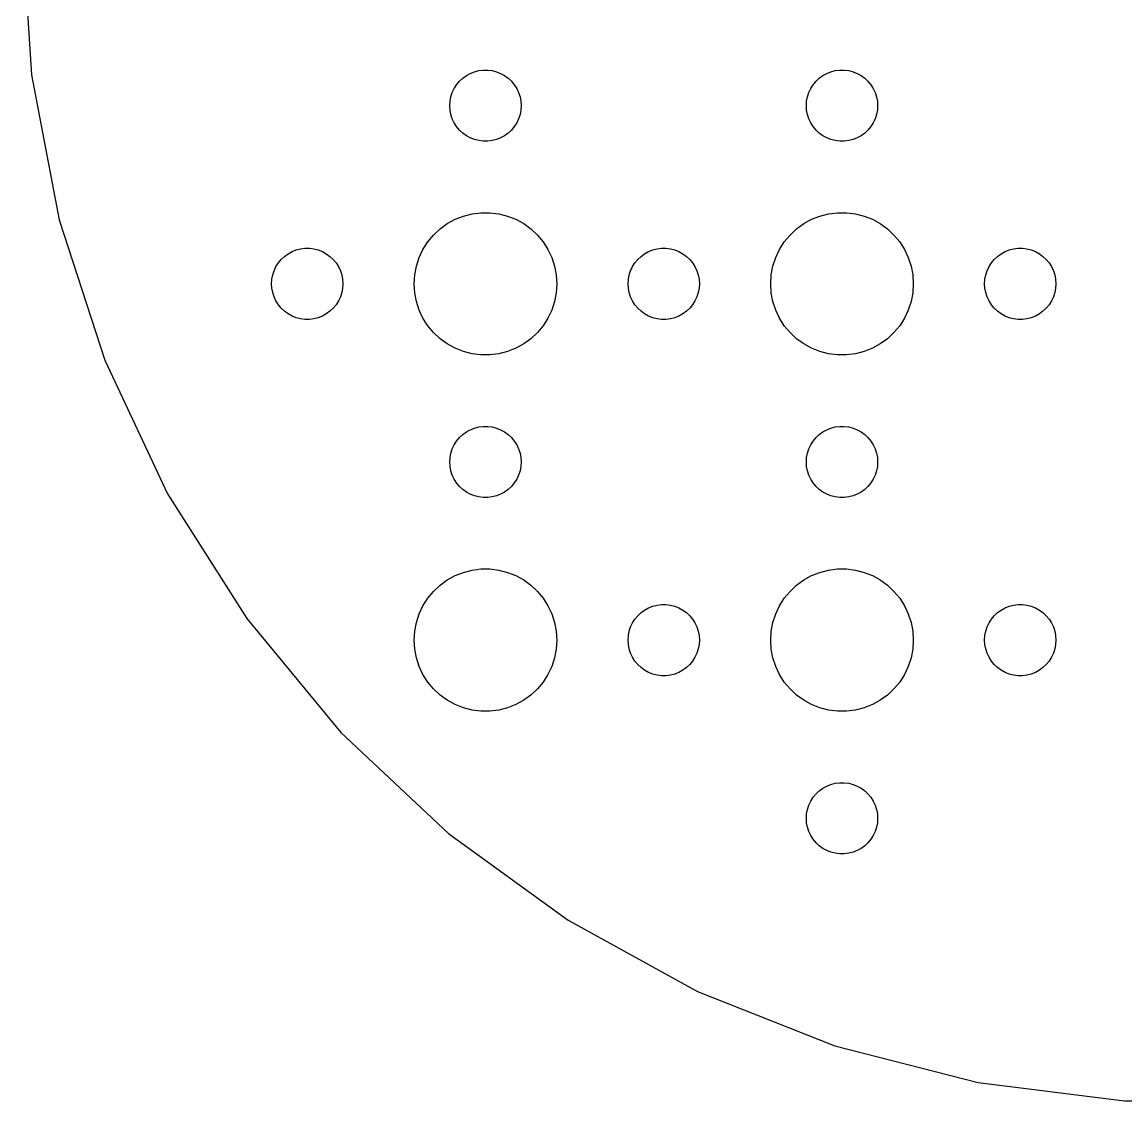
# Model space of a CAD drawing. Header units: metres. Extents: x -49 to 49, y -49 to 159.
# Drawn here: x -49.5 to -3.05, y 60.6 to 106.02 of the extents above; entities that cross this region are included whole.
import ezdxf

# ---------------------------------------------------------------- set-up
doc = ezdxf.new("R2010")
doc.units = ezdxf.units.M

msp = doc.modelspace()

# ---------------------------------------------------------------- linework, layer by layer
for p, q in [((-49.4967, 110), (-49.1064, 103.796)), ((-49.1064, 103.796), (-47.9417, 97.6907)), ((-31.0934, 103.527), (-30.9561, 103.656)), ((-30.9561, 103.656), (-30.8037, 103.766)), ((-30.8037, 103.766), (-30.6387, 103.857)), ((-30.6387, 103.857), (-30.4635, 103.927)), ((-30.4635, 103.927), (-30.2811, 103.973)), ((-30.2811, 103.973), (-30.0942, 103.997)), ((-30.0942, 103.997), (-29.9058, 103.997)), ((-29.9058, 103.997), (-29.7189, 103.973)), ((-29.7189, 103.973), (-29.5365, 103.927)), ((-29.5365, 103.927), (-29.3613, 103.857)), ((-29.3613, 103.857), (-29.1963, 103.766)), ((-29.1963, 103.766), (-29.0439, 103.656)), ((-29.0439, 103.656), (-28.9065, 103.527)), ((-16.0934, 103.527), (-15.9561, 103.656)), ((-15.9561, 103.656), (-15.8037, 103.766)), ((-15.8037, 103.766), (-15.6387, 103.857)), ((-15.6387, 103.857), (-15.4635, 103.927)), ((-15.4635, 103.927), (-15.2811, 103.973)), ((-15.2811, 103.973), (-15.0942, 103.997)), ((-15.0942, 103.997), (-14.9058, 103.997)), ((-14.9058, 103.997), (-14.7189, 103.973)), ((-14.7189, 103.973), (-14.5365, 103.927)), ((-14.5365, 103.927), (-14.3613, 103.857)), ((-14.3613, 103.857), (-14.1963, 103.766)), ((-14.1963, 103.766), (-14.0439, 103.656)), ((-14.0439, 103.656), (-13.9065, 103.527)), ((-31.3947, 103.052), (-31.3145, 103.223)), ((-31.3145, 103.223), (-31.2135, 103.382)), ((-31.2135, 103.382), (-31.0934, 103.527)), ((-28.9065, 103.527), (-28.7865, 103.382)), ((-28.7865, 103.382), (-28.6855, 103.223)), ((-28.6855, 103.223), (-28.6053, 103.052)), ((-16.3947, 103.052), (-16.3145, 103.223)), ((-16.3145, 103.223), (-16.2135, 103.382)), ((-16.2135, 103.382), (-16.0934, 103.527)), ((-13.9065, 103.527), (-13.7865, 103.382)), ((-13.7865, 103.382), (-13.6855, 103.223)), ((-13.6855, 103.223), (-13.6053, 103.052)), ((-31.5, 102.5), (-31.4882, 102.688)), ((-31.4882, 102.688), (-31.4529, 102.873)), ((-31.4529, 102.873), (-31.3947, 103.052)), ((-28.6053, 103.052), (-28.5471, 102.873)), ((-28.5471, 102.873), (-28.5118, 102.688)), ((-28.5118, 102.688), (-28.5, 102.5)), ((-16.5, 102.5), (-16.4882, 102.688)), ((-16.4882, 102.688), (-16.4529, 102.873)), ((-16.4529, 102.873), (-16.3947, 103.052)), ((-13.6053, 103.052), (-13.5471, 102.873)), ((-13.5471, 102.873), (-13.5118, 102.688)), ((-13.5118, 102.688), (-13.5, 102.5)), ((-31.4882, 102.312), (-31.5, 102.5)), ((-31.4529, 102.127), (-31.4882, 102.312)), ((-28.5118, 102.312), (-28.5471, 102.127)), ((-28.5, 102.5), (-28.5118, 102.312)), ((-16.4882, 102.312), (-16.5, 102.5)), ((-16.4529, 102.127), (-16.4882, 102.312)), ((-13.5118, 102.312), (-13.5471, 102.127)), ((-13.5, 102.5), (-13.5118, 102.312)), ((-31.3947, 101.948), (-31.4529, 102.127)), ((-31.3145, 101.777), (-31.3947, 101.948)), ((-31.2135, 101.618), (-31.3145, 101.777)), ((-28.6855, 101.777), (-28.7865, 101.618)), ((-28.6053, 101.948), (-28.6855, 101.777)), ((-28.5471, 102.127), (-28.6053, 101.948)), ((-16.3947, 101.948), (-16.4529, 102.127)), ((-16.3145, 101.777), (-16.3947, 101.948)), ((-16.2135, 101.618), (-16.3145, 101.777)), ((-13.6855, 101.777), (-13.7865, 101.618)), ((-13.6053, 101.948), (-13.6855, 101.777)), ((-13.5471, 102.127), (-13.6053, 101.948)), ((-31.0934, 101.473), (-31.2135, 101.618)), ((-30.9561, 101.344), (-31.0934, 101.473)), ((-30.8037, 101.234), (-30.9561, 101.344)), ((-29.0439, 101.344), (-29.1963, 101.234)), ((-28.9065, 101.473), (-29.0439, 101.344)), ((-28.7865, 101.618), (-28.9065, 101.473)), ((-16.0934, 101.473), (-16.2135, 101.618)), ((-15.9561, 101.344), (-16.0934, 101.473)), ((-15.8037, 101.234), (-15.9561, 101.344)), ((-14.0439, 101.344), (-14.1963, 101.234)), ((-13.9065, 101.473), (-14.0439, 101.344)), ((-13.7865, 101.618), (-13.9065, 101.473)), ((-30.6387, 101.143), (-30.8037, 101.234)), ((-30.4635, 101.073), (-30.6387, 101.143)), ((-30.2811, 101.027), (-30.4635, 101.073)), ((-30.0942, 101.003), (-30.2811, 101.027)), ((-29.9058, 101.003), (-30.0942, 101.003)), ((-29.7189, 101.027), (-29.9058, 101.003)), ((-29.5365, 101.073), (-29.7189, 101.027)), ((-29.3613, 101.143), (-29.5365, 101.073)), ((-29.1963, 101.234), (-29.3613, 101.143)), ((-15.6387, 101.143), (-15.8037, 101.234)), ((-15.4635, 101.073), (-15.6387, 101.143)), ((-15.2811, 101.027), (-15.4635, 101.073)), ((-15.0942, 101.003), (-15.2811, 101.027)), ((-14.9058, 101.003), (-15.0942, 101.003)), ((-14.7189, 101.027), (-14.9058, 101.003)), ((-14.5365, 101.073), (-14.7189, 101.027)), ((-14.3613, 101.143), (-14.5365, 101.073)), ((-14.1963, 101.234), (-14.3613, 101.143)), ((-47.9417, 97.6907), (-46.0209, 91.7791)), ((-31.9123, 97.3116), (-31.6075, 97.533)), ((-31.6075, 97.533), (-31.2773, 97.7145)), ((-31.2773, 97.7145), (-30.927, 97.8532)), ((-30.927, 97.8532), (-30.5621, 97.9469)), ((-30.5621, 97.9469), (-30.1884, 97.9941)), ((-30.1884, 97.9941), (-29.8116, 97.9941)), ((-29.8116, 97.9941), (-29.4379, 97.9469)), ((-29.4379, 97.9469), (-29.0729, 97.8532)), ((-29.0729, 97.8532), (-28.7227, 97.7145)), ((-28.7227, 97.7145), (-28.3925, 97.533)), ((-28.3925, 97.533), (-28.0877, 97.3116)), ((-16.9123, 97.3116), (-16.6075, 97.533)), ((-16.6075, 97.533), (-16.2773, 97.7145)), ((-16.2773, 97.7145), (-15.927, 97.8532)), ((-15.927, 97.8532), (-15.5621, 97.9469)), ((-15.5621, 97.9469), (-15.1884, 97.9941)), ((-15.1884, 97.9941), (-14.8116, 97.9941)), ((-14.8116, 97.9941), (-14.4379, 97.9469)), ((-14.4379, 97.9469), (-14.0729, 97.8532)), ((-14.0729, 97.8532), (-13.7227, 97.7145)), ((-13.7227, 97.7145), (-13.3925, 97.533)), ((-13.3925, 97.533), (-13.0877, 97.3116)), ((-32.1869, 97.0536), (-31.9123, 97.3116)), ((-28.0877, 97.3116), (-27.8131, 97.0536)), ((-17.1869, 97.0536), (-16.9123, 97.3116)), ((-13.0877, 97.3116), (-12.8131, 97.0536)), ((-32.6289, 96.4453), (-32.427, 96.7634)), ((-32.427, 96.7634), (-32.1869, 97.0536)), ((-27.8131, 97.0536), (-27.5729, 96.7634)), ((-27.5729, 96.7634), (-27.3711, 96.4453)), ((-17.6289, 96.4453), (-17.427, 96.7634)), ((-17.427, 96.7634), (-17.1869, 97.0536)), ((-12.8131, 97.0536), (-12.5729, 96.7634)), ((-12.5729, 96.7634), (-12.3711, 96.4453)), ((-38.5934, 96.0268), (-38.4561, 96.1558)), ((-38.4561, 96.1558), (-38.3037, 96.2665)), ((-38.3037, 96.2665), (-38.1387, 96.3573)), ((-38.1387, 96.3573), (-37.9635, 96.4266)), ((-37.9635, 96.4266), (-37.7811, 96.4734)), ((-37.7811, 96.4734), (-37.5942, 96.4971)), ((-37.5942, 96.4971), (-37.4058, 96.4971)), ((-37.4058, 96.4971), (-37.2189, 96.4734)), ((-37.2189, 96.4734), (-37.0365, 96.4266)), ((-37.0365, 96.4266), (-36.8613, 96.3573)), ((-36.8613, 96.3573), (-36.6963, 96.2665)), ((-36.6963, 96.2665), (-36.5439, 96.1558)), ((-36.5439, 96.1558), (-36.4065, 96.0268)), ((-32.7893, 96.1044), (-32.6289, 96.4453)), ((-27.3711, 96.4453), (-27.2107, 96.1044)), ((-23.5934, 96.0268), (-23.4561, 96.1558)), ((-23.4561, 96.1558), (-23.3037, 96.2665)), ((-23.3037, 96.2665), (-23.1387, 96.3573)), ((-23.1387, 96.3573), (-22.9635, 96.4266)), ((-22.9635, 96.4266), (-22.7811, 96.4734)), ((-22.7811, 96.4734), (-22.5942, 96.4971)), ((-22.5942, 96.4971), (-22.4058, 96.4971)), ((-22.4058, 96.4971), (-22.2189, 96.4734)), ((-22.2189, 96.4734), (-22.0365, 96.4266)), ((-22.0365, 96.4266), (-21.8613, 96.3573)), ((-21.8613, 96.3573), (-21.6963, 96.2665)), ((-21.6963, 96.2665), (-21.5439, 96.1558)), ((-21.5439, 96.1558), (-21.4065, 96.0268)), ((-17.7893, 96.1044), (-17.6289, 96.4453)), ((-12.3711, 96.4453), (-12.2107, 96.1044)), ((-8.59344, 96.0268), (-8.45613, 96.1558)), ((-8.45613, 96.1558), (-8.30373, 96.2665)), ((-8.30373, 96.2665), (-8.13866, 96.3573)), ((-8.13866, 96.3573), (-7.96352, 96.4266)), ((-7.96352, 96.4266), (-7.78107, 96.4734)), ((-7.78107, 96.4734), (-7.59418, 96.4971)), ((-7.59418, 96.4971), (-7.40581, 96.4971)), ((-7.40581, 96.4971), (-7.21892, 96.4734)), ((-7.21892, 96.4734), (-7.03647, 96.4266)), ((-7.03647, 96.4266), (-6.86133, 96.3573)), ((-6.86133, 96.3573), (-6.69626, 96.2665)), ((-6.69626, 96.2665), (-6.54385, 96.1558)), ((-6.54385, 96.1558), (-6.40654, 96.0268)), ((-38.8947, 95.5522), (-38.8145, 95.7226)), ((-38.8145, 95.7226), (-38.7135, 95.8817)), ((-38.7135, 95.8817), (-38.5934, 96.0268)), ((-36.4065, 96.0268), (-36.2865, 95.8817)), ((-36.2865, 95.8817), (-36.1855, 95.7226)), ((-36.1855, 95.7226), (-36.1053, 95.5522)), ((-32.9763, 95.376), (-32.9057, 95.7461)), ((-32.9057, 95.7461), (-32.7893, 96.1044)), ((-27.2107, 96.1044), (-27.0942, 95.7461)), ((-27.0942, 95.7461), (-27.0237, 95.376)), ((-23.8947, 95.5522), (-23.8145, 95.7226)), ((-23.8145, 95.7226), (-23.7135, 95.8817)), ((-23.7135, 95.8817), (-23.5934, 96.0268)), ((-21.4065, 96.0268), (-21.2865, 95.8817)), ((-21.2865, 95.8817), (-21.1855, 95.7226)), ((-21.1855, 95.7226), (-21.1053, 95.5522)), ((-17.9763, 95.376), (-17.9057, 95.7461)), ((-17.9057, 95.7461), (-17.7893, 96.1044)), ((-12.2107, 96.1044), (-12.0942, 95.7461)), ((-12.0942, 95.7461), (-12.0237, 95.376)), ((-8.89465, 95.5522), (-8.81445, 95.7226)), ((-8.81445, 95.7226), (-8.71352, 95.8817)), ((-8.71352, 95.8817), (-8.59344, 96.0268)), ((-6.40654, 96.0268), (-6.28647, 95.8817)), ((-6.28647, 95.8817), (-6.18553, 95.7226)), ((-6.18553, 95.7226), (-6.10533, 95.5522)), ((-38.9882, 95.188), (-38.9529, 95.373)), ((-38.9529, 95.373), (-38.8947, 95.5522)), ((-36.1053, 95.5522), (-36.0471, 95.373)), ((-36.0471, 95.373), (-36.0118, 95.188)), ((-33, 95), (-32.9763, 95.376)), ((-27.0237, 95.376), (-27, 95)), ((-23.9882, 95.188), (-23.9529, 95.373)), ((-23.9529, 95.373), (-23.8947, 95.5522)), ((-21.1053, 95.5522), (-21.0471, 95.373)), ((-21.0471, 95.373), (-21.0118, 95.188)), ((-18, 95), (-17.9763, 95.376)), ((-12.0237, 95.376), (-12, 95)), ((-8.98816, 95.188), (-8.95287, 95.373)), ((-8.95287, 95.373), (-8.89465, 95.5522)), ((-6.10533, 95.5522), (-6.04712, 95.373)), ((-6.04712, 95.373), (-6.01183, 95.188)), ((-39, 95), (-38.9882, 95.188)), ((-38.9882, 94.812), (-39, 95)), ((-38.9529, 94.627), (-38.9882, 94.812)), ((-36.0118, 94.812), (-36.0471, 94.627)), ((-36.0118, 95.188), (-36, 95)), ((-36, 95), (-36.0118, 94.812)), ((-32.9763, 94.624), (-33, 95)), ((-27, 95), (-27.0237, 94.624)), ((-24, 95), (-23.9882, 95.188)), ((-23.9882, 94.812), (-24, 95)), ((-23.9529, 94.627), (-23.9882, 94.812)), ((-21.0118, 94.812), (-21.0471, 94.627)), ((-21.0118, 95.188), (-21, 95)), ((-21, 95), (-21.0118, 94.812)), ((-17.9763, 94.624), (-18, 95)), ((-12, 95), (-12.0237, 94.624)), ((-9, 95), (-8.98816, 95.188)), ((-8.98816, 94.812), (-9, 95)), ((-8.95287, 94.627), (-8.98816, 94.812)), ((-6.01183, 94.812), (-6.04712, 94.627)), ((-6.01183, 95.188), (-6, 95)), ((-6, 95), (-6.01183, 94.812)), ((-38.8947, 94.4478), (-38.9529, 94.627)), ((-38.8145, 94.2774), (-38.8947, 94.4478)), ((-36.1053, 94.4478), (-36.1855, 94.2774)), ((-36.0471, 94.627), (-36.1053, 94.4478)), ((-32.9057, 94.2539), (-32.9763, 94.624)), ((-27.0237, 94.624), (-27.0942, 94.2539)), ((-23.8947, 94.4478), (-23.9529, 94.627)), ((-23.8145, 94.2774), (-23.8947, 94.4478)), ((-21.1053, 94.4478), (-21.1855, 94.2774)), ((-21.0471, 94.627), (-21.1053, 94.4478)), ((-17.9057, 94.2539), (-17.9763, 94.624)), ((-12.0237, 94.624), (-12.0942, 94.2539)), ((-8.89465, 94.4478), (-8.95287, 94.627)), ((-8.81445, 94.2774), (-8.89465, 94.4478)), ((-6.10533, 94.4478), (-6.18553, 94.2774)), ((-6.04712, 94.627), (-6.10533, 94.4478)), ((-38.7135, 94.1183), (-38.8145, 94.2774)), ((-38.5934, 93.9732), (-38.7135, 94.1183)), ((-38.4561, 93.8442), (-38.5934, 93.9732)), ((-38.3037, 93.7335), (-38.4561, 93.8442)), ((-36.5439, 93.8442), (-36.6963, 93.7335)), ((-36.4065, 93.9732), (-36.5439, 93.8442)), ((-36.2865, 94.1183), (-36.4065, 93.9732)), ((-36.1855, 94.2774), (-36.2865, 94.1183)), ((-32.7893, 93.8956), (-32.9057, 94.2539)), ((-32.6289, 93.5547), (-32.7893, 93.8956)), ((-27.2107, 93.8956), (-27.3711, 93.5547)), ((-27.0942, 94.2539), (-27.2107, 93.8956)), ((-23.7135, 94.1183), (-23.8145, 94.2774)), ((-23.5934, 93.9732), (-23.7135, 94.1183)), ((-23.4561, 93.8442), (-23.5934, 93.9732)), ((-23.3037, 93.7335), (-23.4561, 93.8442)), ((-21.5439, 93.8442), (-21.6963, 93.7335)), ((-21.4065, 93.9732), (-21.5439, 93.8442)), ((-21.2865, 94.1183), (-21.4065, 93.9732)), ((-21.1855, 94.2774), (-21.2865, 94.1183)), ((-17.7893, 93.8956), (-17.9057, 94.2539)), ((-17.6289, 93.5547), (-17.7893, 93.8956)), ((-12.2107, 93.8956), (-12.3711, 93.5547)), ((-12.0942, 94.2539), (-12.2107, 93.8956)), ((-8.71352, 94.1183), (-8.81445, 94.2774)), ((-8.59344, 93.9732), (-8.71352, 94.1183)), ((-8.45613, 93.8442), (-8.59344, 93.9732)), ((-8.30373, 93.7335), (-8.45613, 93.8442)), ((-6.54385, 93.8442), (-6.69626, 93.7335)), ((-6.40654, 93.9732), (-6.54385, 93.8442)), ((-6.28647, 94.1183), (-6.40654, 93.9732)), ((-6.18553, 94.2774), (-6.28647, 94.1183)), ((-38.1387, 93.6428), (-38.3037, 93.7335)), ((-37.9635, 93.5734), (-38.1387, 93.6428)), ((-37.7811, 93.5266), (-37.9635, 93.5734)), ((-37.5942, 93.503), (-37.7811, 93.5266)), ((-37.4058, 93.503), (-37.5942, 93.503)), ((-37.2189, 93.5266), (-37.4058, 93.503)), ((-37.0365, 93.5734), (-37.2189, 93.5266)), ((-36.8613, 93.6428), (-37.0365, 93.5734)), ((-36.6963, 93.7335), (-36.8613, 93.6428)), ((-32.427, 93.2366), (-32.6289, 93.5547)), ((-27.3711, 93.5547), (-27.5729, 93.2366)), ((-23.1387, 93.6428), (-23.3037, 93.7335)), ((-22.9635, 93.5734), (-23.1387, 93.6428)), ((-22.7811, 93.5266), (-22.9635, 93.5734)), ((-22.5942, 93.503), (-22.7811, 93.5266)), ((-22.4058, 93.503), (-22.5942, 93.503)), ((-22.2189, 93.5266), (-22.4058, 93.503)), ((-22.0365, 93.5734), (-22.2189, 93.5266)), ((-21.8613, 93.6428), (-22.0365, 93.5734)), ((-21.6963, 93.7335), (-21.8613, 93.6428)), ((-17.427, 93.2366), (-17.6289, 93.5547)), ((-12.3711, 93.5547), (-12.5729, 93.2366)), ((-8.13866, 93.6428), (-8.30373, 93.7335)), ((-7.96352, 93.5734), (-8.13866, 93.6428)), ((-7.78107, 93.5266), (-7.96352, 93.5734)), ((-7.59418, 93.503), (-7.78107, 93.5266)), ((-7.40581, 93.503), (-7.59418, 93.503)), ((-7.21892, 93.5266), (-7.40581, 93.503)), ((-7.03647, 93.5734), (-7.21892, 93.5266)), ((-6.86133, 93.6428), (-7.03647, 93.5734)), ((-6.69626, 93.7335), (-6.86133, 93.6428)), ((-32.1869, 92.9464), (-32.427, 93.2366)), ((-31.9123, 92.6885), (-32.1869, 92.9464)), ((-27.8131, 92.9464), (-28.0877, 92.6885)), ((-27.5729, 93.2366), (-27.8131, 92.9464)), ((-17.1869, 92.9464), (-17.427, 93.2366)), ((-16.9123, 92.6885), (-17.1869, 92.9464)), ((-12.8131, 92.9464), (-13.0877, 92.6885)), ((-12.5729, 93.2366), (-12.8131, 92.9464)), ((-31.6075, 92.467), (-31.9123, 92.6885)), ((-31.2773, 92.2855), (-31.6075, 92.467)), ((-28.3925, 92.467), (-28.7227, 92.2855)), ((-28.0877, 92.6885), (-28.3925, 92.467)), ((-16.6075, 92.467), (-16.9123, 92.6885)), ((-16.2773, 92.2855), (-16.6075, 92.467)), ((-13.3925, 92.467), (-13.7227, 92.2855)), ((-13.0877, 92.6885), (-13.3925, 92.467)), ((-30.927, 92.1468), (-31.2773, 92.2855)), ((-30.5621, 92.0531), (-30.927, 92.1468)), ((-30.1884, 92.0059), (-30.5621, 92.0531)), ((-29.8116, 92.0059), (-30.1884, 92.0059)), ((-29.4379, 92.0531), (-29.8116, 92.0059)), ((-29.0729, 92.1468), (-29.4379, 92.0531)), ((-28.7227, 92.2855), (-29.0729, 92.1468)), ((-15.927, 92.1468), (-16.2773, 92.2855)), ((-15.5621, 92.0531), (-15.927, 92.1468)), ((-15.1884, 92.0059), (-15.5621, 92.0531)), ((-14.8116, 92.0059), (-15.1884, 92.0059)), ((-14.4379, 92.0531), (-14.8116, 92.0059)), ((-14.0729, 92.1468), (-14.4379, 92.0531)), ((-13.7227, 92.2855), (-14.0729, 92.1468)), ((-46.0209, 91.7791), (-43.3743, 86.1548)), ((-30.9561, 88.6558), (-30.8037, 88.7665)), ((-30.8037, 88.7665), (-30.6387, 88.8573)), ((-30.6387, 88.8573), (-30.4635, 88.9266)), ((-30.4635, 88.9266), (-30.2811, 88.9734)), ((-30.2811, 88.9734), (-30.0942, 88.997)), ((-30.0942, 88.997), (-29.9058, 88.997)), ((-29.9058, 88.997), (-29.7189, 88.9734)), ((-29.7189, 88.9734), (-29.5365, 88.9266)), ((-29.5365, 88.9266), (-29.3613, 88.8573)), ((-29.3613, 88.8573), (-29.1963, 88.7665)), ((-29.1963, 88.7665), (-29.0439, 88.6558)), ((-15.9561, 88.6558), (-15.8037, 88.7665)), ((-15.8037, 88.7665), (-15.6387, 88.8573)), ((-15.6387, 88.8573), (-15.4635, 88.9266)), ((-15.4635, 88.9266), (-15.2811, 88.9734)), ((-15.2811, 88.9734), (-15.0942, 88.997)), ((-15.0942, 88.997), (-14.9058, 88.997)), ((-14.9058, 88.997), (-14.7189, 88.9734)), ((-14.7189, 88.9734), (-14.5365, 88.9266)), ((-14.5365, 88.9266), (-14.3613, 88.8573)), ((-14.3613, 88.8573), (-14.1963, 88.7665)), ((-14.1963, 88.7665), (-14.0439, 88.6558)), ((-31.3145, 88.2226), (-31.2135, 88.3817)), ((-31.2135, 88.3817), (-31.0934, 88.5268)), ((-31.0934, 88.5268), (-30.9561, 88.6558)), ((-29.0439, 88.6558), (-28.9065, 88.5268)), ((-28.9065, 88.5268), (-28.7865, 88.3817)), ((-28.7865, 88.3817), (-28.6855, 88.2226)), ((-16.3145, 88.2226), (-16.2135, 88.3817)), ((-16.2135, 88.3817), (-16.0934, 88.5268)), ((-16.0934, 88.5268), (-15.9561, 88.6558)), ((-14.0439, 88.6558), (-13.9065, 88.5268)), ((-13.9065, 88.5268), (-13.7865, 88.3817)), ((-13.7865, 88.3817), (-13.6855, 88.2226)), ((-31.4882, 87.688), (-31.4529, 87.873)), ((-31.4529, 87.873), (-31.3947, 88.0522)), ((-31.3947, 88.0522), (-31.3145, 88.2226)), ((-28.6855, 88.2226), (-28.6053, 88.0522)), ((-28.6053, 88.0522), (-28.5471, 87.873)), ((-28.5471, 87.873), (-28.5118, 87.688)), ((-16.4882, 87.688), (-16.4529, 87.873)), ((-16.4529, 87.873), (-16.3947, 88.0522)), ((-16.3947, 88.0522), (-16.3145, 88.2226)), ((-13.6855, 88.2226), (-13.6053, 88.0522)), ((-13.6053, 88.0522), (-13.5471, 87.873)), ((-13.5471, 87.873), (-13.5118, 87.688)), ((-31.5, 87.5), (-31.4882, 87.688)), ((-31.4882, 87.312), (-31.5, 87.5)), ((-28.5118, 87.688), (-28.5, 87.5)), ((-28.5, 87.5), (-28.5118, 87.312)), ((-16.5, 87.5), (-16.4882, 87.688)), ((-16.4882, 87.312), (-16.5, 87.5)), ((-13.5118, 87.688), (-13.5, 87.5)), ((-13.5, 87.5), (-13.5118, 87.312)), ((-31.4529, 87.127), (-31.4882, 87.312)), ((-31.3947, 86.9478), (-31.4529, 87.127)), ((-31.3145, 86.7774), (-31.3947, 86.9478)), ((-28.6053, 86.9478), (-28.6855, 86.7774)), ((-28.5471, 87.127), (-28.6053, 86.9478)), ((-28.5118, 87.312), (-28.5471, 87.127)), ((-16.4529, 87.127), (-16.4882, 87.312)), ((-16.3947, 86.9478), (-16.4529, 87.127)), ((-16.3145, 86.7774), (-16.3947, 86.9478)), ((-13.6053, 86.9478), (-13.6855, 86.7774)), ((-13.5471, 87.127), (-13.6053, 86.9478)), ((-13.5118, 87.312), (-13.5471, 87.127)), ((-31.2135, 86.6183), (-31.3145, 86.7774)), ((-31.0934, 86.4732), (-31.2135, 86.6183)), ((-30.9561, 86.3442), (-31.0934, 86.4732)), ((-28.9065, 86.4732), (-29.0439, 86.3442)), ((-28.7865, 86.6183), (-28.9065, 86.4732)), ((-28.6855, 86.7774), (-28.7865, 86.6183)), ((-16.2135, 86.6183), (-16.3145, 86.7774)), ((-16.0934, 86.4732), (-16.2135, 86.6183)), ((-15.9561, 86.3442), (-16.0934, 86.4732)), ((-13.9065, 86.4732), (-14.0439, 86.3442)), ((-13.7865, 86.6183), (-13.9065, 86.4732)), ((-13.6855, 86.7774), (-13.7865, 86.6183)), ((-43.3743, 86.1548), (-40.0437, 80.9066)), ((-30.8037, 86.2335), (-30.9561, 86.3442)), ((-30.6387, 86.1428), (-30.8037, 86.2335)), ((-30.4635, 86.0734), (-30.6387, 86.1428)), ((-30.2811, 86.0266), (-30.4635, 86.0734)), ((-30.0942, 86.003), (-30.2811, 86.0266)), ((-29.9058, 86.003), (-30.0942, 86.003)), ((-29.7189, 86.0266), (-29.9058, 86.003)), ((-29.5365, 86.0734), (-29.7189, 86.0266)), ((-29.3613, 86.1428), (-29.5365, 86.0734)), ((-29.1963, 86.2335), (-29.3613, 86.1428)), ((-29.0439, 86.3442), (-29.1963, 86.2335)), ((-15.8037, 86.2335), (-15.9561, 86.3442)), ((-15.6387, 86.1428), (-15.8037, 86.2335)), ((-15.4635, 86.0734), (-15.6387, 86.1428)), ((-15.2811, 86.0266), (-15.4635, 86.0734)), ((-15.0942, 86.003), (-15.2811, 86.0266)), ((-14.9058, 86.003), (-15.0942, 86.003)), ((-14.7189, 86.0266), (-14.9058, 86.003)), ((-14.5365, 86.0734), (-14.7189, 86.0266)), ((-14.3613, 86.1428), (-14.5365, 86.0734)), ((-14.1963, 86.2335), (-14.3613, 86.1428)), ((-14.0439, 86.3442), (-14.1963, 86.2335)), ((-31.6075, 82.533), (-31.2773, 82.7145)), ((-31.2773, 82.7145), (-30.927, 82.8532)), ((-30.927, 82.8532), (-30.5621, 82.9469)), ((-30.5621, 82.9469), (-30.1884, 82.9941)), ((-30.1884, 82.9941), (-29.8116, 82.9941)), ((-29.8116, 82.9941), (-29.4379, 82.9469)), ((-29.4379, 82.9469), (-29.0729, 82.8532)), ((-29.0729, 82.8532), (-28.7227, 82.7145)), ((-28.7227, 82.7145), (-28.3925, 82.533)), ((-16.6075, 82.533), (-16.2773, 82.7145)), ((-16.2773, 82.7145), (-15.927, 82.8532)), ((-15.927, 82.8532), (-15.5621, 82.9469)), ((-15.5621, 82.9469), (-15.1884, 82.9941)), ((-15.1884, 82.9941), (-14.8116, 82.9941)), ((-14.8116, 82.9941), (-14.4379, 82.9469)), ((-14.4379, 82.9469), (-14.0729, 82.8532)), ((-14.0729, 82.8532), (-13.7227, 82.7145)), ((-13.7227, 82.7145), (-13.3925, 82.533)), ((-32.1869, 82.0536), (-31.9123, 82.3116)), ((-31.9123, 82.3116), (-31.6075, 82.533)), ((-28.3925, 82.533), (-28.0877, 82.3116)), ((-28.0877, 82.3116), (-27.8131, 82.0536)), ((-17.1869, 82.0536), (-16.9123, 82.3116)), ((-16.9123, 82.3116), (-16.6075, 82.533)), ((-13.3925, 82.533), (-13.0877, 82.3116)), ((-13.0877, 82.3116), (-12.8131, 82.0536)), ((-32.6289, 81.4453), (-32.427, 81.7634)), ((-32.427, 81.7634), (-32.1869, 82.0536)), ((-27.8131, 82.0536), (-27.5729, 81.7634)), ((-27.5729, 81.7634), (-27.3711, 81.4453)), ((-17.6289, 81.4453), (-17.427, 81.7634)), ((-17.427, 81.7634), (-17.1869, 82.0536)), ((-12.8131, 82.0536), (-12.5729, 81.7634)), ((-12.5729, 81.7634), (-12.3711, 81.4453)), ((-32.7893, 81.1044), (-32.6289, 81.4453)), ((-27.3711, 81.4453), (-27.2107, 81.1044)), ((-23.3037, 81.2665), (-23.1387, 81.3573)), ((-23.1387, 81.3573), (-22.9635, 81.4266)), ((-22.9635, 81.4266), (-22.7811, 81.4734)), ((-22.7811, 81.4734), (-22.5942, 81.497)), ((-22.5942, 81.497), (-22.4058, 81.497)), ((-22.4058, 81.497), (-22.2189, 81.4734)), ((-22.2189, 81.4734), (-22.0365, 81.4266)), ((-22.0365, 81.4266), (-21.8613, 81.3573)), ((-21.8613, 81.3573), (-21.6963, 81.2665)), ((-17.7893, 81.1044), (-17.6289, 81.4453)), ((-12.3711, 81.4453), (-12.2107, 81.1044)), ((-8.30373, 81.2665), (-8.13866, 81.3573)), ((-8.13866, 81.3573), (-7.96352, 81.4266)), ((-7.96352, 81.4266), (-7.78107, 81.4734)), ((-7.78107, 81.4734), (-7.59418, 81.497)), ((-7.59418, 81.497), (-7.40581, 81.497)), ((-7.40581, 81.497), (-7.21892, 81.4734)), ((-7.21892, 81.4734), (-7.03647, 81.4266)), ((-7.03647, 81.4266), (-6.86133, 81.3573)), ((-6.86133, 81.3573), (-6.69626, 81.2665)), ((-40.0437, 80.9066), (-36.0816, 76.1172)), ((-32.9057, 80.7461), (-32.7893, 81.1044)), ((-27.2107, 81.1044), (-27.0942, 80.7461)), ((-23.8145, 80.7226), (-23.7135, 80.8817)), ((-23.7135, 80.8817), (-23.5934, 81.0268)), ((-23.5934, 81.0268), (-23.4561, 81.1558)), ((-23.4561, 81.1558), (-23.3037, 81.2665)), ((-21.6963, 81.2665), (-21.5439, 81.1558)), ((-21.5439, 81.1558), (-21.4065, 81.0268)), ((-21.4065, 81.0268), (-21.2865, 80.8817)), ((-21.2865, 80.8817), (-21.1855, 80.7226)), ((-17.9057, 80.7461), (-17.7893, 81.1044)), ((-12.2107, 81.1044), (-12.0942, 80.7461)), ((-8.81445, 80.7226), (-8.71352, 80.8817)), ((-8.71352, 80.8817), (-8.59344, 81.0268)), ((-8.59344, 81.0268), (-8.45613, 81.1558)), ((-8.45613, 81.1558), (-8.30373, 81.2665)), ((-6.69626, 81.2665), (-6.54385, 81.1558)), ((-6.54385, 81.1558), (-6.40654, 81.0268)), ((-6.40654, 81.0268), (-6.28647, 80.8817)), ((-6.28647, 80.8817), (-6.18553, 80.7226)), ((-33, 80), (-32.9763, 80.376)), ((-32.9763, 80.376), (-32.9057, 80.7461)), ((-27.0942, 80.7461), (-27.0237, 80.376)), ((-27.0237, 80.376), (-27, 80)), ((-23.9882, 80.188), (-23.9529, 80.373)), ((-23.9529, 80.373), (-23.8947, 80.5522)), ((-23.8947, 80.5522), (-23.8145, 80.7226)), ((-21.1855, 80.7226), (-21.1053, 80.5522)), ((-21.1053, 80.5522), (-21.0471, 80.373)), ((-21.0471, 80.373), (-21.0118, 80.188)), ((-18, 80), (-17.9763, 80.376)), ((-17.9763, 80.376), (-17.9057, 80.7461)), ((-12.0942, 80.7461), (-12.0237, 80.376)), ((-12.0237, 80.376), (-12, 80)), ((-8.98816, 80.188), (-8.95287, 80.373)), ((-8.95287, 80.373), (-8.89465, 80.5522)), ((-8.89465, 80.5522), (-8.81445, 80.7226)), ((-6.18553, 80.7226), (-6.10533, 80.5522)), ((-6.10533, 80.5522), (-6.04712, 80.373)), ((-6.04712, 80.373), (-6.01183, 80.188)), ((-32.9763, 79.624), (-33, 80)), ((-27, 80), (-27.0237, 79.624)), ((-24, 80), (-23.9882, 80.188)), ((-23.9882, 79.812), (-24, 80)), ((-21.0118, 80.188), (-21, 80)), ((-21, 80), (-21.0118, 79.812)), ((-17.9763, 79.624), (-18, 80)), ((-12, 80), (-12.0237, 79.624)), ((-9, 80), (-8.98816, 80.188)), ((-8.98816, 79.812), (-9, 80)), ((-6.01183, 80.188), (-6, 80)), ((-6, 80), (-6.01183, 79.812)), ((-32.9057, 79.2539), (-32.9763, 79.624)), ((-27.0237, 79.624), (-27.0942, 79.2539)), ((-23.9529, 79.627), (-23.9882, 79.812)), ((-23.8947, 79.4478), (-23.9529, 79.627)), ((-23.8145, 79.2774), (-23.8947, 79.4478)), ((-21.1053, 79.4478), (-21.1855, 79.2774)), ((-21.0471, 79.627), (-21.1053, 79.4478)), ((-21.0118, 79.812), (-21.0471, 79.627)), ((-17.9057, 79.2539), (-17.9763, 79.624)), ((-12.0237, 79.624), (-12.0942, 79.2539)), ((-8.95287, 79.627), (-8.98816, 79.812)), ((-8.89465, 79.4478), (-8.95287, 79.627)), ((-8.81445, 79.2774), (-8.89465, 79.4478)), ((-6.10533, 79.4478), (-6.18553, 79.2774)), ((-6.04712, 79.627), (-6.10533, 79.4478)), ((-6.01183, 79.812), (-6.04712, 79.627)), ((-32.7893, 78.8956), (-32.9057, 79.2539)), ((-27.0942, 79.2539), (-27.2107, 78.8956)), ((-23.7135, 79.1183), (-23.8145, 79.2774)), ((-23.5934, 78.9732), (-23.7135, 79.1183)), ((-23.4561, 78.8442), (-23.5934, 78.9732)), ((-21.4065, 78.9732), (-21.5439, 78.8442)), ((-21.2865, 79.1183), (-21.4065, 78.9732)), ((-21.1855, 79.2774), (-21.2865, 79.1183)), ((-17.7893, 78.8956), (-17.9057, 79.2539)), ((-12.0942, 79.2539), (-12.2107, 78.8956)), ((-8.71352, 79.1183), (-8.81445, 79.2774)), ((-8.59344, 78.9732), (-8.71352, 79.1183)), ((-8.45613, 78.8442), (-8.59344, 78.9732)), ((-6.40654, 78.9732), (-6.54385, 78.8442)), ((-6.28647, 79.1183), (-6.40654, 78.9732)), ((-6.18553, 79.2774), (-6.28647, 79.1183)), ((-32.6289, 78.5547), (-32.7893, 78.8956)), ((-32.427, 78.2366), (-32.6289, 78.5547)), ((-27.3711, 78.5547), (-27.5729, 78.2366)), ((-27.2107, 78.8956), (-27.3711, 78.5547)), ((-23.3037, 78.7335), (-23.4561, 78.8442)), ((-23.1387, 78.6428), (-23.3037, 78.7335)), ((-22.9635, 78.5734), (-23.1387, 78.6428)), ((-22.7811, 78.5266), (-22.9635, 78.5734)), ((-22.5942, 78.503), (-22.7811, 78.5266)), ((-22.4058, 78.503), (-22.5942, 78.503)), ((-22.2189, 78.5266), (-22.4058, 78.503)), ((-22.0365, 78.5734), (-22.2189, 78.5266)), ((-21.8613, 78.6428), (-22.0365, 78.5734)), ((-21.6963, 78.7335), (-21.8613, 78.6428)), ((-21.5439, 78.8442), (-21.6963, 78.7335)), ((-17.6289, 78.5547), (-17.7893, 78.8956)), ((-17.427, 78.2366), (-17.6289, 78.5547)), ((-12.3711, 78.5547), (-12.5729, 78.2366)), ((-12.2107, 78.8956), (-12.3711, 78.5547)), ((-8.30373, 78.7335), (-8.45613, 78.8442)), ((-8.13866, 78.6428), (-8.30373, 78.7335)), ((-7.96352, 78.5734), (-8.13866, 78.6428)), ((-7.78107, 78.5266), (-7.96352, 78.5734)), ((-7.59418, 78.503), (-7.78107, 78.5266)), ((-7.40581, 78.503), (-7.59418, 78.503)), ((-7.21892, 78.5266), (-7.40581, 78.503)), ((-7.03647, 78.5734), (-7.21892, 78.5266)), ((-6.86133, 78.6428), (-7.03647, 78.5734)), ((-6.69626, 78.7335), (-6.86133, 78.6428)), ((-6.54385, 78.8442), (-6.69626, 78.7335)), ((-32.1869, 77.9464), (-32.427, 78.2366)), ((-27.5729, 78.2366), (-27.8131, 77.9464)), ((-17.1869, 77.9464), (-17.427, 78.2366)), ((-12.5729, 78.2366), (-12.8131, 77.9464)), ((-31.9123, 77.6885), (-32.1869, 77.9464)), ((-31.6075, 77.467), (-31.9123, 77.6885)), ((-28.0877, 77.6885), (-28.3925, 77.467)), ((-27.8131, 77.9464), (-28.0877, 77.6885)), ((-16.9123, 77.6885), (-17.1869, 77.9464)), ((-16.6075, 77.467), (-16.9123, 77.6885)), ((-13.0877, 77.6885), (-13.3925, 77.467)), ((-12.8131, 77.9464), (-13.0877, 77.6885)), ((-31.2773, 77.2855), (-31.6075, 77.467)), ((-30.927, 77.1468), (-31.2773, 77.2855)), ((-30.5621, 77.0531), (-30.927, 77.1468)), ((-29.0729, 77.1468), (-29.4379, 77.0531)), ((-28.7227, 77.2855), (-29.0729, 77.1468)), ((-28.3925, 77.467), (-28.7227, 77.2855)), ((-16.2773, 77.2855), (-16.6075, 77.467)), ((-15.927, 77.1468), (-16.2773, 77.2855)), ((-15.5621, 77.0531), (-15.927, 77.1468)), ((-14.0729, 77.1468), (-14.4379, 77.0531)), ((-13.7227, 77.2855), (-14.0729, 77.1468)), ((-13.3925, 77.467), (-13.7227, 77.2855)), ((-30.1884, 77.0059), (-30.5621, 77.0531)), ((-29.8116, 77.0059), (-30.1884, 77.0059)), ((-29.4379, 77.0531), (-29.8116, 77.0059)), ((-15.1884, 77.0059), (-15.5621, 77.0531)), ((-14.8116, 77.0059), (-15.1884, 77.0059)), ((-14.4379, 77.0531), (-14.8116, 77.0059)), ((-36.0816, 76.1172), (-31.5504, 71.8621)), ((-15.8037, 73.7665), (-15.6387, 73.8572)), ((-15.6387, 73.8572), (-15.4635, 73.9266)), ((-15.4635, 73.9266), (-15.2811, 73.9734)), ((-15.2811, 73.9734), (-15.0942, 73.997)), ((-15.0942, 73.997), (-14.9058, 73.997)), ((-14.9058, 73.997), (-14.7189, 73.9734)), ((-14.7189, 73.9734), (-14.5365, 73.9266)), ((-14.5365, 73.9266), (-14.3613, 73.8572)), ((-14.3613, 73.8572), (-14.1963, 73.7665)), ((-16.3145, 73.2226), (-16.2135, 73.3817)), ((-16.2135, 73.3817), (-16.0934, 73.5268)), ((-16.0934, 73.5268), (-15.9561, 73.6558)), ((-15.9561, 73.6558), (-15.8037, 73.7665)), ((-14.1963, 73.7665), (-14.0439, 73.6558)), ((-14.0439, 73.6558), (-13.9065, 73.5268)), ((-13.9065, 73.5268), (-13.7865, 73.3817)), ((-13.7865, 73.3817), (-13.6855, 73.2226)), ((-16.4529, 72.873), (-16.3947, 73.0522)), ((-16.3947, 73.0522), (-16.3145, 73.2226)), ((-13.6855, 73.2226), (-13.6053, 73.0522)), ((-13.6053, 73.0522), (-13.5471, 72.873)), ((-16.5, 72.5), (-16.4882, 72.688)), ((-16.4882, 72.312), (-16.5, 72.5)), ((-16.4882, 72.688), (-16.4529, 72.873)), ((-13.5471, 72.873), (-13.5118, 72.688)), ((-13.5118, 72.688), (-13.5, 72.5)), ((-13.5, 72.5), (-13.5118, 72.312)), ((-16.4529, 72.127), (-16.4882, 72.312)), ((-16.3947, 71.9478), (-16.4529, 72.127)), ((-13.5471, 72.127), (-13.6053, 71.9478)), ((-13.5118, 72.312), (-13.5471, 72.127)), ((-31.5504, 71.8621), (-26.5217, 68.2085)), ((-16.3145, 71.7774), (-16.3947, 71.9478)), ((-16.2135, 71.6183), (-16.3145, 71.7774)), ((-16.0934, 71.4732), (-16.2135, 71.6183)), ((-13.7865, 71.6183), (-13.9065, 71.4732)), ((-13.6855, 71.7774), (-13.7865, 71.6183)), ((-13.6053, 71.9478), (-13.6855, 71.7774)), ((-15.9561, 71.3442), (-16.0934, 71.4732)), ((-15.8037, 71.2335), (-15.9561, 71.3442)), ((-15.6387, 71.1428), (-15.8037, 71.2335)), ((-15.4635, 71.0734), (-15.6387, 71.1428)), ((-15.2811, 71.0266), (-15.4635, 71.0734)), ((-14.5365, 71.0734), (-14.7189, 71.0266)), ((-14.3613, 71.1428), (-14.5365, 71.0734)), ((-14.1963, 71.2335), (-14.3613, 71.1428)), ((-14.0439, 71.3442), (-14.1963, 71.2335)), ((-13.9065, 71.4732), (-14.0439, 71.3442)), ((-15.0942, 71.003), (-15.2811, 71.0266)), ((-14.9058, 71.003), (-15.0942, 71.003)), ((-14.7189, 71.0266), (-14.9058, 71.003)), ((-26.5217, 68.2085), (-21.0747, 65.214)), ((-21.0747, 65.214), (-15.2953, 62.9258)), ((-15.2953, 62.9258), (-9.27475, 61.38)), ((-9.27475, 61.38), (-3.10791, 60.601)), ((-3.10791, 60.601), (3.10791, 60.601))]:
    msp.add_line(p, q)

doc.saveas('drawing.dxf')
